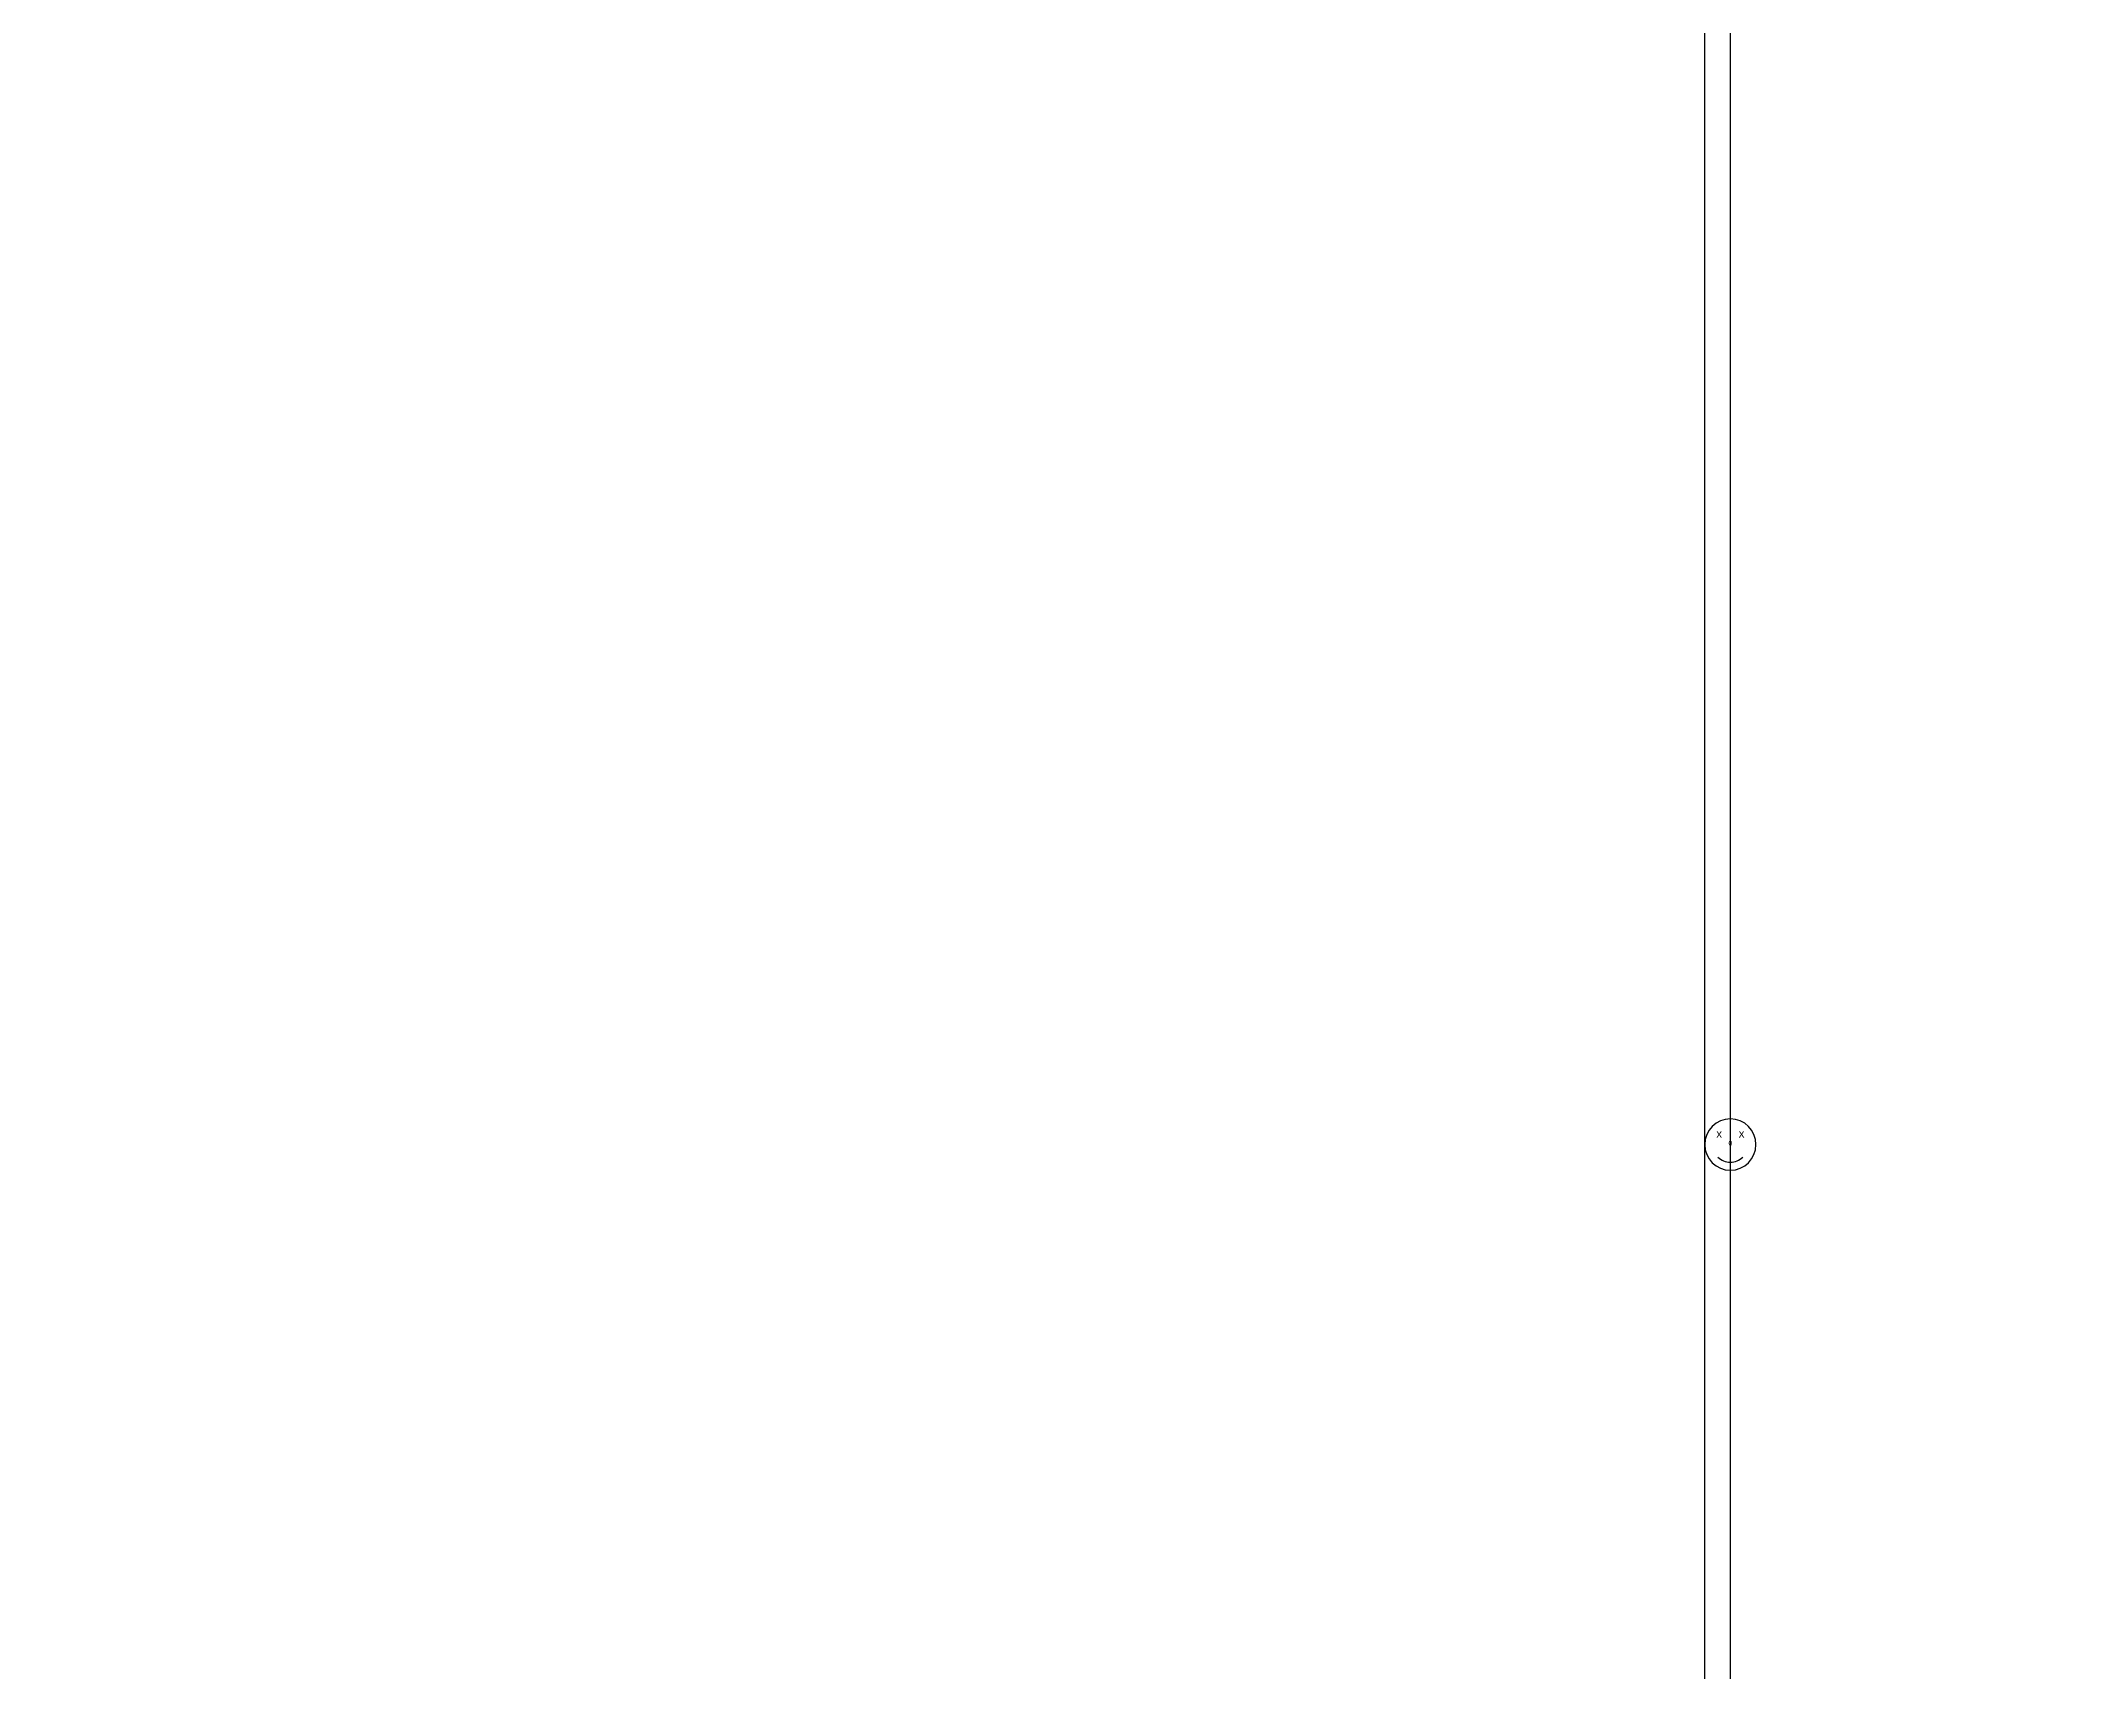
# Model space of a CAD drawing. Header units: millimetres. Extents: x -547695 to 905972, y -1055718 to 167349.
# Drawn here: x -514897.07 to -514896.157, y -1031146.2 to -1031145.466 of the extents above; entities that cross this region are included whole.
import ezdxf
from ezdxf import colors
from ezdxf.entities.mleader import LeaderData, LeaderLine
from ezdxf.math import Vec2, Vec3

# ---------------------------------------------------------------- set-up
doc = ezdxf.new("R2010")
doc.units = ezdxf.units.MM
for name, color, linetype, lineweight in [('A-SYMBOLS', 10, 'Continuous', 13), ('View-XTD-CT Cua$0$View-XĐL-CT Cửa$0$KT-NetThay', 7, 'Continuous', 18), ('View-XTD-CT Cua$0$View-XĐL-CT Cửa$0$Profile - Vietduc', 14, 'Continuous', 30)]:
    doc.layers.add(name, color=color, linetype=linetype, lineweight=lineweight)
doc.layers.add('View-XTD-CT Cua$0$View-XĐL-CT Cửa$0$Screw', color=253, linetype='Continuous')
doc.styles.add('ARIAL', font='arial.ttf')
doc.styles.add('VTK_Arial', font='arial.ttf', dxfattribs={"width": 0.8})

# ---------------------------------------------------------------- blocks, each defined once
blk = doc.blocks.new('View-XTD-CT Cua$0$View-XĐL-CT Cửa$0$p.o.l')
at = {"color": 1}
blk.add_arc((0, 0), 1.6, 90, 270, dxfattribs=at)
at = {"color": 5}
blk.add_arc((0, 0), 1.6, 270, 90, dxfattribs=at)
for start, end in [(225, 270), (270, 315)]:
    blk.add_arc((0, 0), 1.1, start, end)
at = {"color": 2, "width": 0.2991, "attachment_point": 2, "style": 'ARIAL'}
for s, insert, char_height in [('x', (-0.7, 0.94), 0.5), ('0', (0, 0.23), 0.3), ('x', (0.7, 0.94), 0.5)]:
    blk.add_mtext(s, dxfattribs=dict(at, insert=insert, char_height=char_height))
blk = doc.blocks.new('View-XTD-CT Cua$0$View-XĐL-CT Cửa$0$ph sd 4.2x25 (elev)')
at = {"layer": 'View-XTD-CT Cua$0$View-XĐL-CT Cửa$0$Screw', "linetype": 'Continuous'}
blk.add_lwpolyline([(-3.05, -0.26661, 0.065654), (-1.78617, -3.77789, 0.27758), (-1.26339, -4.1), (0, -4.1), (0, 4.1), (-1.26339, 4.1, 0.241459), (-1.89152, 3.77789, 0.066264), (-3.05, 0.26661, 0.113267)], format="xyb", dxfattribs=at)
at = {"layer": 'View-XTD-CT Cua$0$View-XĐL-CT Cửa$0$Screw', "xscale": 0.0009999999999763531, "yscale": 0.0009999999999763531, "zscale": 0.0009999999999763531}
blk.add_blockref('View-XTD-CT Cua$0$View-XĐL-CT Cửa$0$p.o.l', (0, 0), dxfattribs=at)
blk = doc.blocks.new('View-XTD-CT Cua$0$View-XĐL-CT Cửa$0$A$C77827696')
at = {"layer": 'View-XTD-CT Cua$0$View-XĐL-CT Cửa$0$Profile - Vietduc'}
blk.add_lwpolyline([(-3154.06326, 5309.91729), (-3154.06326, 5457.91729, -0.414214)], format="xyb", dxfattribs=at)
at = {"layer": 'View-XTD-CT Cua$0$View-XĐL-CT Cửa$0$Screw', "xscale": 4.999999999999999, "yscale": 4.999999999999999, "zscale": 4.999999999999999}
blk.add_blockref('View-XTD-CT Cua$0$View-XĐL-CT Cửa$0$ph sd 4.2x25 (elev)', (-3154.05524, 5384.16842), dxfattribs=at)

msp = doc.modelspace()

# ---------------------------------------------------------------- leaders
at = {"layer": 'A-SYMBOLS'}
ml = msp.add_multileader_mtext('Standard', dxfattribs=at)
ml.set_content('MOTOR', color=7, style='VTK_Arial')
ml.set_leader_properties()
ml.build(insert=Vec2(0, 0))
ml.multileader.update_dxf_attribs({"text_top_attachment_type": 0, "text_bottom_attachment_type": 0, "arrow_head_size": 80, "scale": 40})
ctx = ml.context
ctx.base_point, ctx.scale, ctx.char_height, ctx.arrow_head_size, ctx.landing_gap_size, ctx.plane_origin = Vec3(-523243.4166, -1031154.62078), 40, 100, 80, 80, Vec3(-525181.71849, -1030978.27273)
notes = []
notes.append((ctx, [(0, (1, 1, 0), (-523315.95532, -1031154.62078), (1, 0), 72.53871, [(0, [(-523480.55179, -1030945.20235)], 256, [])])]))
ctx.mtext.insert, ctx.mtext.width, ctx.mtext.flow_direction = Vec3(-523163.4166, -1031103.76812), 760.1634433, 5
for ctx, leaders in notes:
    for number, flags, end, landing, length, lines in leaders:
        leader = LeaderData()
        leader.index, (leader.has_last_leader_line, leader.has_dogleg_vector, leader.attachment_direction) = number, flags
        leader.last_leader_point, leader.dogleg_vector, leader.dogleg_length = Vec3(end), Vec3(landing), length
        for number, points, colour, breaks in lines:
            line = LeaderLine()
            line.index, line.vertices, line.color, line.breaks = number, Vec3.list(points), colors.encode_raw_color(colour), breaks
            leader.lines.append(line)
        ctx.leaders.append(leader)

# ---------------------------------------------------------------- next in the draw order: block references
at = {"layer": 'View-XTD-CT Cua$0$View-XĐL-CT Cửa$0$KT-NetThay', "xscale": 1.44, "yscale": 1.44, "zscale": 1.44}
msp.add_blockref('View-XTD-CT Cua$0$View-XĐL-CT Cửa$0$A$C77827696', (-510354.47018, -1038899.16536), dxfattribs=at)

doc.saveas('drawing.dxf')
